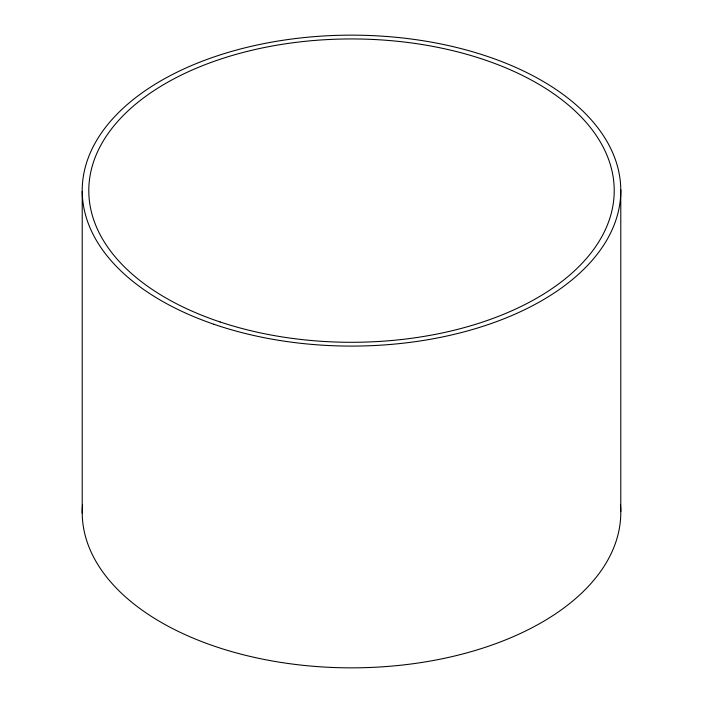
<?xml version="1.0" encoding="UTF-8"?>
<svg xmlns="http://www.w3.org/2000/svg" width="703" height="703" viewBox="0 0 703 703"><rect width="100%" height="100%" fill="white"/><g stroke="black" fill="none" stroke-linecap="round" stroke-linejoin="round"><path stroke-width="1.05" d="M620.784 189.872L620.784 511.635M82.216 191.365L82.216 513.128M620.433 504.403A269.284 155.468 0 0 1 352.01 667.85A269.284 155.468 0 0 1 82.523 504.991M213.923 324.268A269.284 155.468 0 0 0 620.767 192.587A269.284 155.468 0 0 0 219.811 55.01A269.284 155.468 0 0 0 213.923 324.268M220.144 321.974A262.72 151.681 0 0 0 614.22 190.618A262.72 151.681 0 0 0 220.144 59.263A262.72 151.681 0 0 0 220.144 321.974"/></g></svg>
